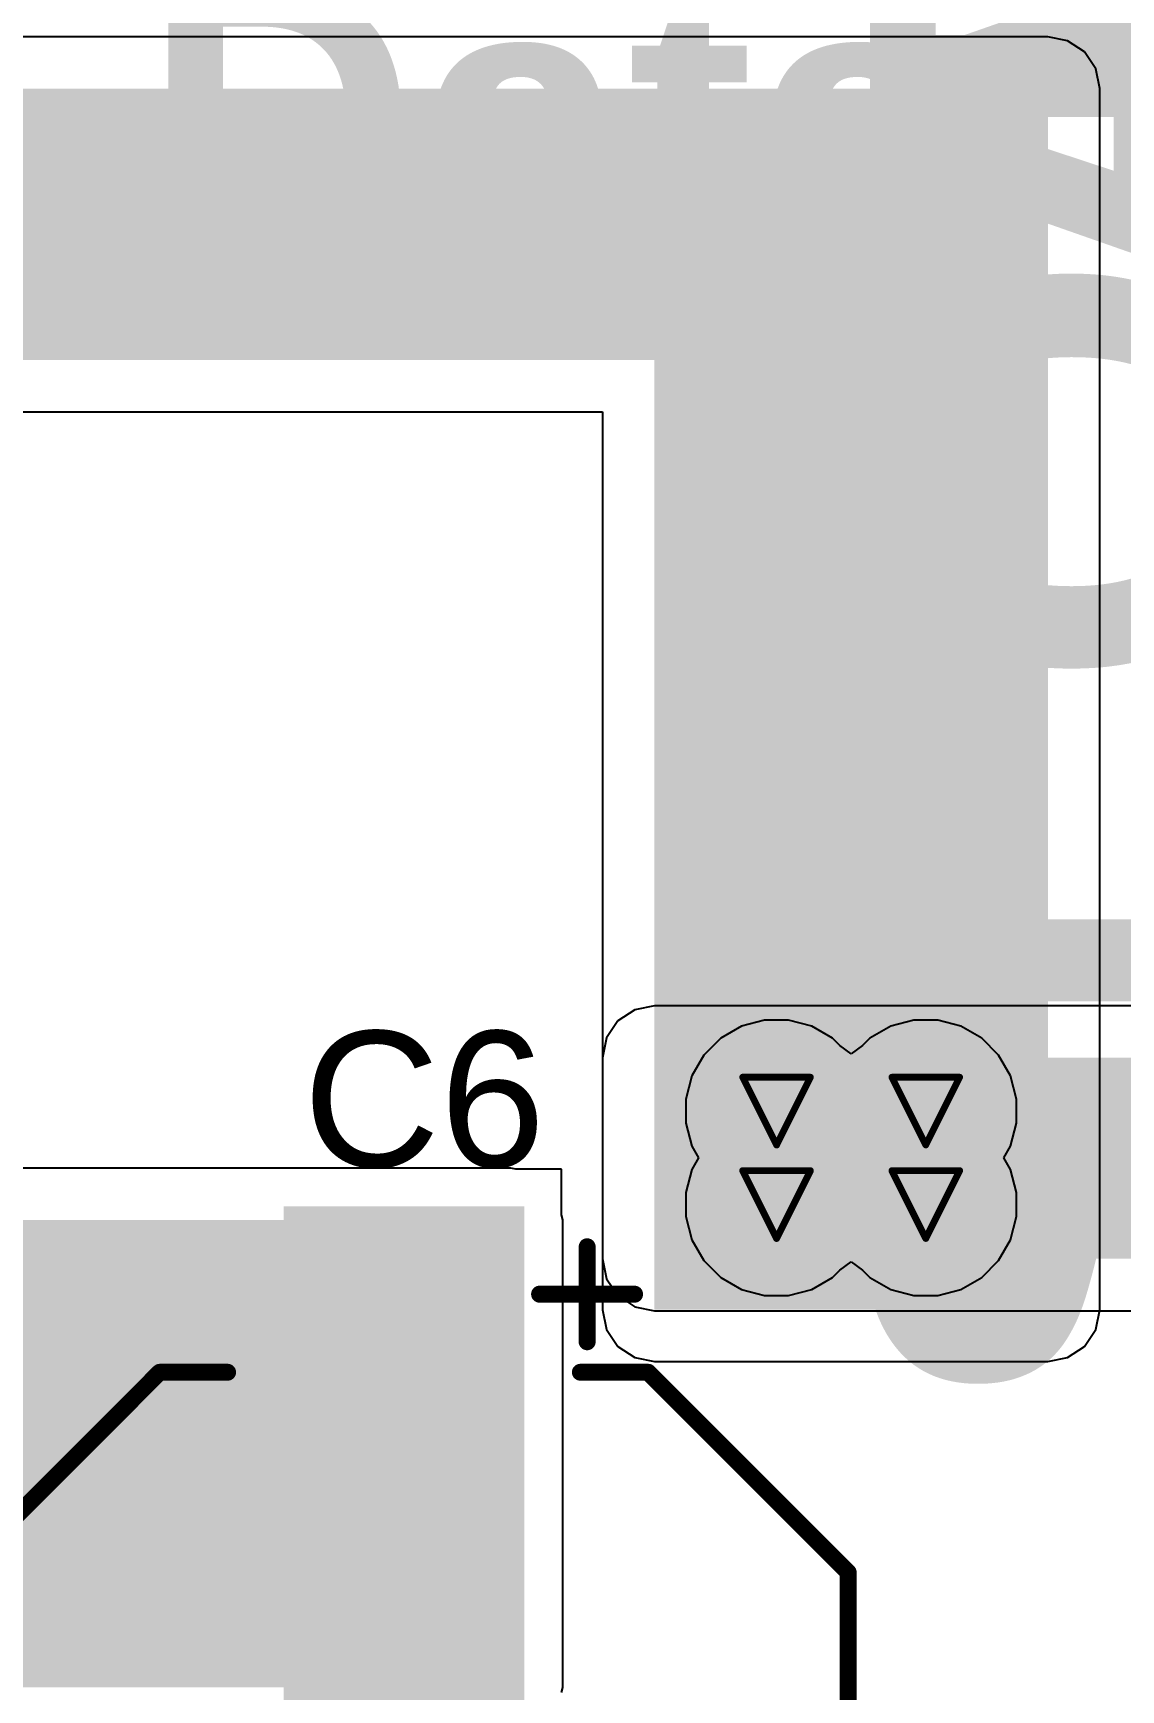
# Model space of a CAD drawing. Header units: inches. Extents: x -21 to 276, y -5 to 220.
# Drawn here: x 42.23 to 50.38, y 14.53 to 26.93 of the extents above; entities that cross this region are included whole.
import ezdxf

# ---------------------------------------------------------------- set-up
doc = ezdxf.new("R2010")
doc.units = ezdxf.units.IN
for name, color, linetype in [('Bottom Layer', 5, 'Continuous'), ('Bottom Solder', 6, 'Continuous'), ('Drill Drawing', 1, 'Continuous'), ('Ground', 16, 'Continuous'), ('Power + Signal', 76, 'Continuous'), ('Top Layer', 1, 'Continuous'), ('Top Overlay', 2, 'Continuous'), ('Top Paste', 8, 'Continuous'), ('Top Solder', 216, 'Continuous'), ('Via Holes', 16, 'Continuous')]:
    doc.layers.add(name, color=color, linetype=linetype)
doc.styles.add('Arial', font='', dxfattribs={"height": 0.2})
doc.styles.add('Arial_Bold', font='', dxfattribs={"height": 0.2})
doc.styles.get('Arial').set_extended_font_data('Arial')
doc.styles.get('Arial_Bold').set_extended_font_data('Arial', bold=True)

# ---------------------------------------------------------------- blocks, each defined once
blk = doc.blocks.new('RVT1H680M0607_215')
at = {"layer": 'Top Layer'}
for points in [[(-4.45, 0.8), (-0.95, 0.8), (-0.95, -0.8), (-4.45, -0.8)], [(0.95, 0.8), (4.45, 0.8), (4.45, -0.8), (0.95, -0.8)]]:
    blk.add_hatch(color=1, dxfattribs=at).paths.add_polyline_path(points)
at = {"layer": 'Top Paste'}
for points in [[(-4.45, 0.8), (-0.95, 0.8), (-0.95, -0.8), (-4.45, -0.8)], [(0.95, 0.8), (4.45, 0.8), (4.45, -0.8), (0.95, -0.8)]]:
    blk.add_hatch(color=8, dxfattribs=at).paths.add_polyline_path(points)
at = {"layer": 'Top Solder'}
for points in [[(-4.552, 0.902), (-0.848, 0.902), (-0.848, -0.902), (-4.552, -0.902)], [(0.848, 0.902), (4.552, 0.902), (4.552, -0.902), (0.848, -0.902)]]:
    blk.add_hatch(color=216, dxfattribs=at).paths.add_polyline_path(points)
at = {"layer": 'Top Overlay'}
for points in [[(-3.31, 1.829, 0.127, 0.127, 0), (-1.811, 3.327, 0.127, 0.127, 0)], [(3.345, 3.327, 0.127, 0.127, 0), (-1.811, 3.327, 0.127, 0.127, 0)], [(3.345, 1.168, 0.127, 0.127, 0), (3.345, 3.327, 0.127, 0.127, 0)], [(-3.31, 1.321, 0.127, 0.127, 0), (-3.31, 1.829, 0.127, 0.127, 0)], [(-3.894, 1.016, 0.127, 0.127, 0), (-3.894, 1.727, 0.127, 0.127, 0)], [(-3.538, 1.372, 0.127, 0.127, 0), (-4.249, 1.372, 0.127, 0.127, 0)], [(3.345, -3.327, 0.127, 0.127, 0), (3.345, -1.168, 0.127, 0.127, 0)], [(-3.31, -1.829, 0.127, 0.127, 0), (-3.31, -1.321, 0.127, 0.127, 0)], [(-1.811, -3.327, 0.127, 0.127, 0), (-3.31, -1.829, 0.127, 0.127, 0)], [(3.345, -3.327, 0.127, 0.127, 0), (-1.811, -3.327, 0.127, 0.127, 0)]]:
    blk.add_lwpolyline(points, format="xyseb", dxfattribs=at)
for points in [[(-1.843, 3.327, 0.0635, 0.0635, 1), (-1.779, 3.327, 0.0635, 0.0635, 1)], [(-1.843, 3.327, 0.0635, 0.0635, 1), (-1.779, 3.327, 0.0635, 0.0635, 1)], [(3.313, 3.327, 0.0635, 0.0635, 1), (3.377, 3.327, 0.0635, 0.0635, 1)], [(3.313, 3.327, 0.0635, 0.0635, 1), (3.377, 3.327, 0.0635, 0.0635, 1)], [(-3.341, 1.829, 0.0635, 0.0635, 1), (-3.278, 1.829, 0.0635, 0.0635, 1)], [(-3.341, 1.829, 0.0635, 0.0635, 1), (-3.278, 1.829, 0.0635, 0.0635, 1)], [(-3.926, 1.727, 0.0635, 0.0635, 1), (-3.862, 1.727, 0.0635, 0.0635, 1)], [(-4.281, 1.372, 0.0635, 0.0635, 1), (-4.218, 1.372, 0.0635, 0.0635, 1)], [(-3.57, 1.372, 0.0635, 0.0635, 1), (-3.506, 1.372, 0.0635, 0.0635, 1)], [(-3.341, 1.321, 0.0635, 0.0635, 1), (-3.278, 1.321, 0.0635, 0.0635, 1)], [(3.313, 1.168, 0.0635, 0.0635, 1), (3.377, 1.168, 0.0635, 0.0635, 1)], [(-3.926, 1.016, 0.0635, 0.0635, 1), (-3.862, 1.016, 0.0635, 0.0635, 1)], [(3.313, -1.168, 0.0635, 0.0635, 1), (3.377, -1.168, 0.0635, 0.0635, 1)], [(-3.341, -1.321, 0.0635, 0.0635, 1), (-3.278, -1.321, 0.0635, 0.0635, 1)], [(-3.341, -1.829, 0.0635, 0.0635, 1), (-3.278, -1.829, 0.0635, 0.0635, 1)], [(-3.341, -1.829, 0.0635, 0.0635, 1), (-3.278, -1.829, 0.0635, 0.0635, 1)], [(-1.843, -3.327, 0.0635, 0.0635, 1), (-1.779, -3.327, 0.0635, 0.0635, 1)], [(-1.843, -3.327, 0.0635, 0.0635, 1), (-1.779, -3.327, 0.0635, 0.0635, 1)], [(3.313, -3.327, 0.0635, 0.0635, 1), (3.377, -3.327, 0.0635, 0.0635, 1)], [(3.313, -3.327, 0.0635, 0.0635, 1), (3.377, -3.327, 0.0635, 0.0635, 1)]]:
    blk.add_lwpolyline(points, format="xyseb", close=True, dxfattribs=at)

msp = doc.modelspace()

# ---------------------------------------------------------------- hatches: boundary and pattern name
at = {"layer": 'Bottom Layer'}
msp.add_hatch(color=5, dxfattribs=at).paths.add_polyline_path([(46.888, 17.755), (57.577, 17.755), (57.577, 19.261), (46.888, 19.261)])
h = msp.add_hatch(color=5, dxfattribs=at)
edge = h.paths.add_edge_path()
edge.add_arc((47.803, 18.861), 0.3, 0, 360)
h = msp.add_hatch(color=5, dxfattribs=at)
edge = h.paths.add_edge_path()
edge.add_arc((48.92, 18.861), 0.3, 0, 360)
h = msp.add_hatch(color=5, dxfattribs=at)
edge = h.paths.add_edge_path()
edge.add_arc((47.803, 18.161), 0.3, 0, 360)
h = msp.add_hatch(color=5, dxfattribs=at)
edge = h.paths.add_edge_path()
edge.add_arc((48.92, 18.161), 0.3, 0, 360)
at = {"layer": 'Bottom Solder'}
h = msp.add_hatch(color=6, dxfattribs=at)
edge = h.paths.add_edge_path()
edge.add_arc((47.803, 18.861), 0.402, 0, 360)
h = msp.add_hatch(color=6, dxfattribs=at)
edge = h.paths.add_edge_path()
edge.add_arc((48.92, 18.861), 0.402, 0, 360)
h = msp.add_hatch(color=6, dxfattribs=at)
edge = h.paths.add_edge_path()
edge.add_arc((47.803, 18.161), 0.402, 0, 360)
h = msp.add_hatch(color=6, dxfattribs=at)
edge = h.paths.add_edge_path()
edge.add_arc((48.92, 18.161), 0.402, 0, 360)
at = {"layer": 'Ground'}
h = msp.add_hatch(color=16, dxfattribs=at)
edge = h.paths.add_edge_path()
edge.add_arc((47.803, 18.861), 0.3, 0, 360)
h = msp.add_hatch(color=16, dxfattribs=at)
edge = h.paths.add_edge_path()
edge.add_arc((48.92, 18.861), 0.3, 0, 360)
h = msp.add_hatch(color=16, dxfattribs=at)
edge = h.paths.add_edge_path()
edge.add_arc((47.803, 18.161), 0.3, 0, 360)
h = msp.add_hatch(color=16, dxfattribs=at)
edge = h.paths.add_edge_path()
edge.add_arc((48.92, 18.161), 0.3, 0, 360)
at = {"layer": 'Power + Signal'}
h = msp.add_hatch(color=76, dxfattribs=at)
edge = h.paths.add_edge_path()
edge.add_arc((47.803, 18.861), 0.3, 0, 360)
h = msp.add_hatch(color=76, dxfattribs=at)
edge = h.paths.add_edge_path()
edge.add_arc((48.92, 18.861), 0.3, 0, 360)
h = msp.add_hatch(color=76, dxfattribs=at)
edge = h.paths.add_edge_path()
edge.add_arc((47.803, 18.161), 0.3, 0, 360)
h = msp.add_hatch(color=76, dxfattribs=at)
edge = h.paths.add_edge_path()
edge.add_arc((48.92, 18.161), 0.3, 0, 360)
at = {"layer": 'Top Layer'}
for points in [[(8.763, 24.486), (49.835, 24.486), (49.835, 26.518), (8.763, 26.518)], [(46.888, 17.374), (49.835, 17.374), (49.835, 26.467), (46.888, 26.467)], [(30.239, 14.546), (45.812, 14.546), (45.812, 18.046), (30.239, 18.046)]]:
    msp.add_hatch(color=1, dxfattribs=at).paths.add_polyline_path(points)
h = msp.add_hatch(color=1, dxfattribs=at)
edge = h.paths.add_edge_path()
edge.add_arc((47.803, 18.861), 0.3, 0, 360)
h = msp.add_hatch(color=1, dxfattribs=at)
edge = h.paths.add_edge_path()
edge.add_arc((48.92, 18.861), 0.3, 0, 360)
h = msp.add_hatch(color=1, dxfattribs=at)
edge = h.paths.add_edge_path()
edge.add_arc((47.803, 18.161), 0.3, 0, 360)
h = msp.add_hatch(color=1, dxfattribs=at)
edge = h.paths.add_edge_path()
edge.add_arc((48.92, 18.161), 0.3, 0, 360)
at = {"layer": 'Top Solder'}
h = msp.add_hatch(color=216, dxfattribs=at)
edge = h.paths.add_edge_path()
edge.add_arc((47.803, 18.861), 0.402, 0, 360)
h = msp.add_hatch(color=216, dxfattribs=at)
edge = h.paths.add_edge_path()
edge.add_arc((48.92, 18.861), 0.402, 0, 360)
h = msp.add_hatch(color=216, dxfattribs=at)
edge = h.paths.add_edge_path()
edge.add_arc((47.803, 18.161), 0.402, 0, 360)
h = msp.add_hatch(color=216, dxfattribs=at)
edge = h.paths.add_edge_path()
edge.add_arc((48.92, 18.161), 0.402, 0, 360)
at = {"layer": 'Via Holes'}
h = msp.add_hatch(color=7, dxfattribs=at)
edge = h.paths.add_edge_path()
edge.add_arc((47.803, 18.861), 0.15, 0, 360)
h = msp.add_hatch(color=7, dxfattribs=at)
edge = h.paths.add_edge_path()
edge.add_arc((48.92, 18.861), 0.15, 0, 360)
h = msp.add_hatch(color=7, dxfattribs=at)
edge = h.paths.add_edge_path()
edge.add_arc((47.803, 18.161), 0.15, 0, 360)
h = msp.add_hatch(color=7, dxfattribs=at)
edge = h.paths.add_edge_path()
edge.add_arc((48.92, 18.161), 0.15, 0, 360)

# ---------------------------------------------------------------- linework, layer by layer
at = {"layer": 'Bottom Layer'}
for p, q in [((46.74, 19.62), (46.614, 19.536)), ((46.888, 19.649), (46.74, 19.62)), ((57.577, 19.649), (46.888, 19.649)), ((46.614, 19.536), (46.53, 19.41)), ((46.53, 19.41), (46.5, 19.261)), ((46.5, 19.261), (46.5, 17.755)), ((46.5, 17.755), (46.53, 17.606)), ((46.53, 17.606), (46.614, 17.48)), ((46.614, 17.48), (46.74, 17.396)), ((46.74, 17.396), (46.888, 17.366)), ((46.888, 17.366), (57.577, 17.366))]:
    msp.add_line(p, q, dxfattribs=at)
at = {"layer": 'Drill Drawing'}
for points in [[(47.549, 19.115, 0.0508, 0.0508, 0), (48.057, 19.115, 0.0508, 0.0508, 0)], [(47.549, 19.115, 0.0508, 0.0508, 0), (47.803, 18.607, 0.0508, 0.0508, 0)], [(47.803, 18.607, 0.0508, 0.0508, 0), (48.057, 19.115, 0.0508, 0.0508, 0)], [(48.666, 19.115, 0.0508, 0.0508, 0), (49.174, 19.115, 0.0508, 0.0508, 0)], [(48.666, 19.115, 0.0508, 0.0508, 0), (48.92, 18.607, 0.0508, 0.0508, 0)], [(48.92, 18.607, 0.0508, 0.0508, 0), (49.174, 19.115, 0.0508, 0.0508, 0)], [(47.549, 18.415, 0.0508, 0.0508, 0), (48.057, 18.415, 0.0508, 0.0508, 0)], [(47.549, 18.415, 0.0508, 0.0508, 0), (47.803, 17.907, 0.0508, 0.0508, 0)], [(47.803, 17.907, 0.0508, 0.0508, 0), (48.057, 18.415, 0.0508, 0.0508, 0)], [(48.666, 18.415, 0.0508, 0.0508, 0), (49.174, 18.415, 0.0508, 0.0508, 0)], [(48.666, 18.415, 0.0508, 0.0508, 0), (48.92, 17.907, 0.0508, 0.0508, 0)], [(48.92, 17.907, 0.0508, 0.0508, 0), (49.174, 18.415, 0.0508, 0.0508, 0)]]:
    msp.add_lwpolyline(points, format="xyseb", dxfattribs=at)
for points in [[(47.536, 19.115, 0.0254, 0.0254, 1), (47.562, 19.115, 0.0254, 0.0254, 1)], [(47.536, 19.115, 0.0254, 0.0254, 1), (47.562, 19.115, 0.0254, 0.0254, 1)], [(48.044, 19.115, 0.0254, 0.0254, 1), (48.069, 19.115, 0.0254, 0.0254, 1)], [(48.044, 19.115, 0.0254, 0.0254, 1), (48.069, 19.115, 0.0254, 0.0254, 1)], [(48.654, 19.115, 0.0254, 0.0254, 1), (48.679, 19.115, 0.0254, 0.0254, 1)], [(48.654, 19.115, 0.0254, 0.0254, 1), (48.679, 19.115, 0.0254, 0.0254, 1)], [(49.162, 19.115, 0.0254, 0.0254, 1), (49.187, 19.115, 0.0254, 0.0254, 1)], [(49.162, 19.115, 0.0254, 0.0254, 1), (49.187, 19.115, 0.0254, 0.0254, 1)], [(47.79, 18.607, 0.0254, 0.0254, 1), (47.816, 18.607, 0.0254, 0.0254, 1)], [(47.79, 18.607, 0.0254, 0.0254, 1), (47.816, 18.607, 0.0254, 0.0254, 1)], [(48.908, 18.607, 0.0254, 0.0254, 1), (48.933, 18.607, 0.0254, 0.0254, 1)], [(48.908, 18.607, 0.0254, 0.0254, 1), (48.933, 18.607, 0.0254, 0.0254, 1)], [(47.536, 18.415, 0.0254, 0.0254, 1), (47.562, 18.415, 0.0254, 0.0254, 1)], [(47.536, 18.415, 0.0254, 0.0254, 1), (47.562, 18.415, 0.0254, 0.0254, 1)], [(48.044, 18.415, 0.0254, 0.0254, 1), (48.069, 18.415, 0.0254, 0.0254, 1)], [(48.044, 18.415, 0.0254, 0.0254, 1), (48.069, 18.415, 0.0254, 0.0254, 1)], [(48.654, 18.415, 0.0254, 0.0254, 1), (48.679, 18.415, 0.0254, 0.0254, 1)], [(48.654, 18.415, 0.0254, 0.0254, 1), (48.679, 18.415, 0.0254, 0.0254, 1)], [(49.162, 18.415, 0.0254, 0.0254, 1), (49.187, 18.415, 0.0254, 0.0254, 1)], [(49.162, 18.415, 0.0254, 0.0254, 1), (49.187, 18.415, 0.0254, 0.0254, 1)], [(47.79, 17.907, 0.0254, 0.0254, 1), (47.816, 17.907, 0.0254, 0.0254, 1)], [(47.79, 17.907, 0.0254, 0.0254, 1), (47.816, 17.907, 0.0254, 0.0254, 1)], [(48.908, 17.907, 0.0254, 0.0254, 1), (48.933, 17.907, 0.0254, 0.0254, 1)], [(48.908, 17.907, 0.0254, 0.0254, 1), (48.933, 17.907, 0.0254, 0.0254, 1)]]:
    msp.add_lwpolyline(points, format="xyseb", close=True, dxfattribs=at)
at = {"layer": 'Ground'}
for p, q in [((47.54, 19.496), (47.385, 19.406)), ((47.713, 19.542), (47.54, 19.496)), ((47.892, 19.542), (47.713, 19.542)), ((48.066, 19.496), (47.892, 19.542)), ((48.221, 19.406), (48.066, 19.496)), ((48.658, 19.496), (48.502, 19.406)), ((48.831, 19.542), (48.658, 19.496)), ((49.01, 19.542), (48.831, 19.542)), ((49.183, 19.496), (49.01, 19.542)), ((49.339, 19.406), (49.183, 19.496)), ((47.385, 19.406), (47.258, 19.279)), ((48.276, 19.351), (48.221, 19.406)), ((48.502, 19.406), (48.447, 19.351)), ((49.465, 19.279), (49.339, 19.406)), ((47.258, 19.279), (47.168, 19.124)), ((48.362, 19.289), (48.276, 19.351)), ((48.447, 19.351), (48.362, 19.289)), ((49.555, 19.124), (49.465, 19.279)), ((47.168, 19.124), (47.122, 18.951)), ((49.601, 18.951), (49.555, 19.124)), ((47.122, 18.951), (47.122, 18.771)), ((49.601, 18.771), (49.601, 18.951)), ((47.122, 18.771), (47.168, 18.598)), ((49.555, 18.598), (49.601, 18.771)), ((47.168, 18.598), (47.219, 18.511)), ((47.219, 18.511), (47.168, 18.424)), ((49.505, 18.511), (49.555, 18.598)), ((49.555, 18.424), (49.505, 18.511)), ((47.168, 18.424), (47.122, 18.251)), ((49.601, 18.251), (49.555, 18.424)), ((47.122, 18.251), (47.122, 18.071)), ((49.601, 18.071), (49.601, 18.251)), ((47.122, 18.071), (47.168, 17.898)), ((49.555, 17.898), (49.601, 18.071)), ((47.168, 17.898), (47.258, 17.743)), ((49.465, 17.743), (49.555, 17.898)), ((47.258, 17.743), (47.385, 17.616)), ((49.339, 17.616), (49.465, 17.743)), ((47.385, 17.616), (47.54, 17.526)), ((48.066, 17.526), (48.221, 17.616)), ((48.221, 17.616), (48.276, 17.671)), ((48.276, 17.671), (48.362, 17.733)), ((48.362, 17.733), (48.447, 17.671)), ((48.447, 17.671), (48.502, 17.616)), ((48.502, 17.616), (48.658, 17.526)), ((49.183, 17.526), (49.339, 17.616)), ((47.54, 17.526), (47.713, 17.48)), ((47.892, 17.48), (48.066, 17.526)), ((48.658, 17.526), (48.831, 17.48)), ((49.01, 17.48), (49.183, 17.526)), ((47.713, 17.48), (47.892, 17.48)), ((48.831, 17.48), (49.01, 17.48))]:
    msp.add_line(p, q, dxfattribs=at)
at = {"layer": 'Power + Signal'}
for p, q in [((47.54, 19.496), (47.385, 19.406)), ((47.713, 19.542), (47.54, 19.496)), ((47.892, 19.542), (47.713, 19.542)), ((48.066, 19.496), (47.892, 19.542)), ((48.221, 19.406), (48.066, 19.496)), ((48.658, 19.496), (48.502, 19.406)), ((48.831, 19.542), (48.658, 19.496)), ((49.01, 19.542), (48.831, 19.542)), ((49.183, 19.496), (49.01, 19.542)), ((49.339, 19.406), (49.183, 19.496)), ((47.385, 19.406), (47.258, 19.279)), ((48.276, 19.351), (48.221, 19.406)), ((48.502, 19.406), (48.447, 19.351)), ((49.465, 19.279), (49.339, 19.406)), ((47.258, 19.279), (47.168, 19.124)), ((48.362, 19.289), (48.276, 19.351)), ((48.447, 19.351), (48.362, 19.289)), ((49.555, 19.124), (49.465, 19.279)), ((47.168, 19.124), (47.122, 18.951)), ((49.601, 18.951), (49.555, 19.124)), ((47.122, 18.951), (47.122, 18.771)), ((49.601, 18.771), (49.601, 18.951)), ((47.122, 18.771), (47.168, 18.598)), ((49.555, 18.598), (49.601, 18.771)), ((47.168, 18.598), (47.219, 18.511)), ((47.219, 18.511), (47.168, 18.424)), ((49.505, 18.511), (49.555, 18.598)), ((49.555, 18.424), (49.505, 18.511)), ((47.168, 18.424), (47.122, 18.251)), ((49.601, 18.251), (49.555, 18.424)), ((47.122, 18.251), (47.122, 18.071)), ((49.601, 18.071), (49.601, 18.251)), ((47.122, 18.071), (47.168, 17.898)), ((49.555, 17.898), (49.601, 18.071)), ((47.168, 17.898), (47.258, 17.743)), ((49.465, 17.743), (49.555, 17.898)), ((47.258, 17.743), (47.385, 17.616)), ((49.339, 17.616), (49.465, 17.743)), ((47.385, 17.616), (47.54, 17.526)), ((48.066, 17.526), (48.221, 17.616)), ((48.221, 17.616), (48.276, 17.671)), ((48.276, 17.671), (48.362, 17.733)), ((48.362, 17.733), (48.447, 17.671)), ((48.447, 17.671), (48.502, 17.616)), ((48.502, 17.616), (48.658, 17.526)), ((49.183, 17.526), (49.339, 17.616)), ((47.54, 17.526), (47.713, 17.48)), ((47.892, 17.48), (48.066, 17.526)), ((48.658, 17.526), (48.831, 17.48)), ((49.01, 17.48), (49.183, 17.526)), ((47.713, 17.48), (47.892, 17.48)), ((48.831, 17.48), (49.01, 17.48))]:
    msp.add_line(p, q, dxfattribs=at)
at = {"layer": 'Top Layer'}
for p, q in [((49.835, 26.906), (28.302, 26.906)), ((49.983, 26.876), (49.835, 26.906)), ((50.109, 26.792), (49.983, 26.876)), ((50.194, 26.666), (50.109, 26.792)), ((50.223, 26.518), (50.194, 26.666)), ((50.223, 26.467), (50.223, 26.518)), ((50.223, 17.374), (50.223, 26.467)), ((8.437, 24.097), (46.5, 24.097)), ((46.5, 24.097), (46.5, 17.374)), ((45.812, 18.434), (30.653, 18.434)), ((45.85, 18.427), (45.812, 18.434)), ((46.193, 18.427), (45.85, 18.427)), ((46.193, 18.084), (46.193, 18.427)), ((46.201, 18.046), (46.193, 18.084)), ((46.201, 14.546), (46.201, 18.046)), ((46.5, 17.374), (46.53, 17.225)), ((50.194, 17.225), (50.223, 17.374)), ((46.53, 17.225), (46.614, 17.099)), ((50.109, 17.099), (50.194, 17.225)), ((46.614, 17.099), (46.74, 17.015)), ((46.74, 17.015), (46.888, 16.985)), ((49.835, 16.985), (49.983, 17.015)), ((49.983, 17.015), (50.109, 17.099)), ((46.888, 16.985), (49.835, 16.985)), ((46.193, 14.508), (46.201, 14.546))]:
    msp.add_line(p, q, dxfattribs=at)

# ---------------------------------------------------------------- block references
at = {"rotation": 270}
msp.add_blockref('RVT1H680M0607_215', (45.012, 13.596), dxfattribs=at)

# ---------------------------------------------------------------- texts
at = {"layer": 'Top Overlay', "style": 'Arial_Bold'}
for s, height, rotation, p in [('SLOT', 3.048, 90, (51.55, 16.559)), ('A', 3.048, 90, (51.587, 24.786)), ('© Netavo Global Data', 2.032, 360, (20.305, 25.278))]:
    msp.add_text(s, height=height, rotation=rotation, dxfattribs=at).set_placement(p)
at = {"layer": 'Top Overlay', "style": 'Arial'}
msp.add_text('C6', height=1.016, dxfattribs=at).set_placement((44.256, 18.444))

doc.saveas('drawing.dxf')
